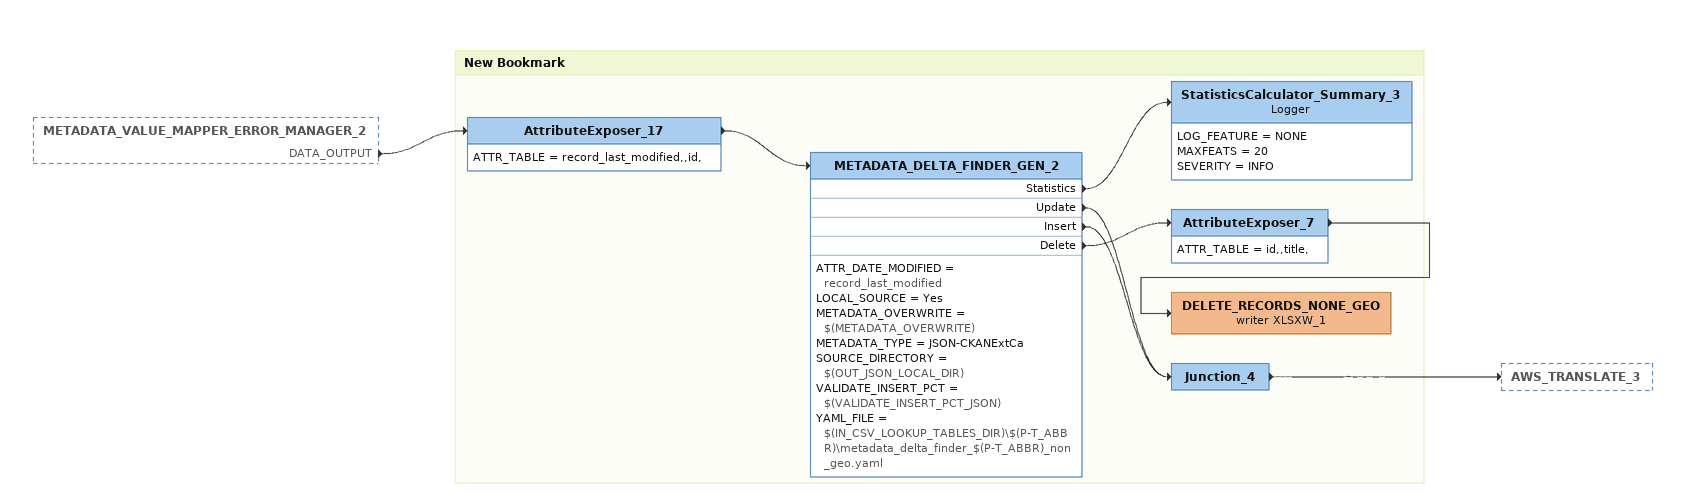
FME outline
METADATA_VALUE_MAPPER_ERROR_MANAGER_2 [outside]
    DATA_OUTPUT -> AttributeExposer_17

Bookmark: New Bookmark
AttributeExposer_17
    ATTR_TABLE = record_last_modified,,id,
    -> METADATA_DELTA_FINDER_GEN_2
METADATA_DELTA_FINDER_GEN_2
    ATTR_DATE_MODIFIED = record_last_modified
    LOCAL_SOURCE = Yes
    METADATA_OVERWRITE = $(METADATA_OVERWRITE)
    METADATA_TYPE = JSON-CKANExtCa
    SOURCE_DIRECTORY = $(OUT_JSON_LOCAL_DIR)
    VALIDATE_INSERT_PCT = $(VALIDATE_INSERT_PCT_JSON)
    YAML_FILE = $(IN_CSV_LOOKUP_TABLES_DIR)\$(P-T_ABBR)\metadata_delta_finder_$(P-T_ABBR)_non_geo.yaml
    Statistics -> StatisticsCalculator_Summary_3
    Update -> Junction_4
    Insert -> Junction_4
    Delete -> AttributeExposer_7
StatisticsCalculator_Summary_3: Logger
    LOG_FEATURE = NONE
    MAXFEATS = 20
    SEVERITY = INFO
AttributeExposer_7
    ATTR_TABLE = id,,title,
    -> DELETE_RECORDS_NONE_GEO (writer XLSXW_1)
DELETE_RECORDS_NONE_GEO (writer XLSXW_1)
Junction_4
    -> AWS_TRANSLATE_3
